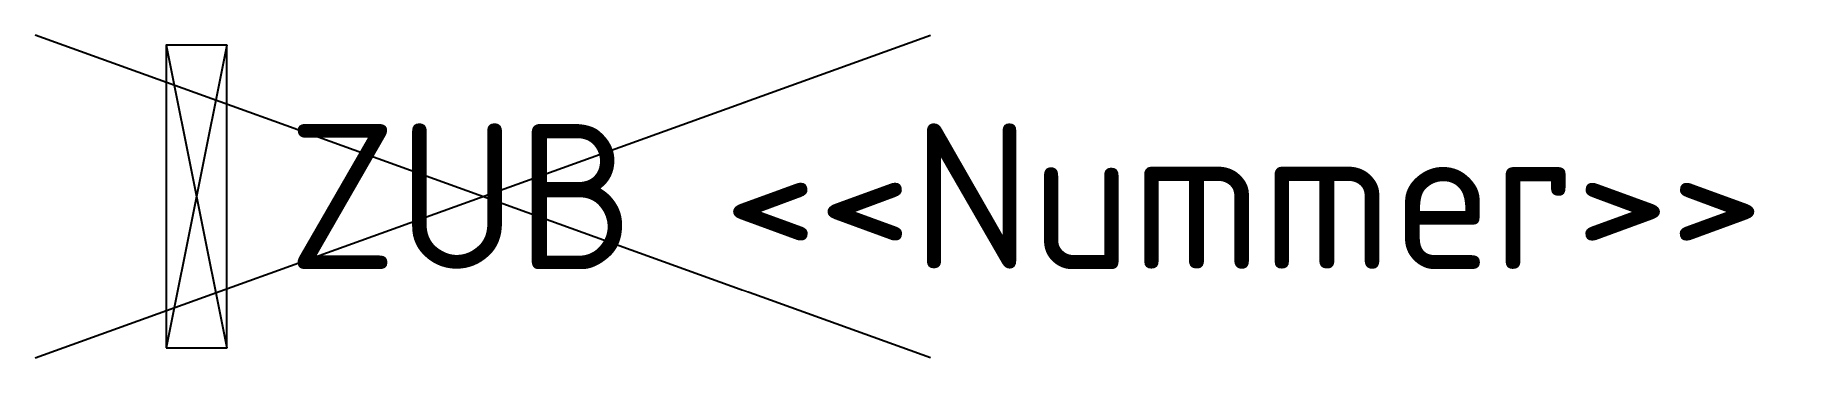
# Model space of a CAD drawing. Header units: metres. Extents: x -0.4 to 3.94, y -0.4 to 0.4.
import ezdxf

# ---------------------------------------------------------------- set-up
doc = ezdxf.new("R2010")
doc.units = ezdxf.units.M
doc.styles.add('NLCS-ISO', font='NLCS-ISO.ttf')

msp = doc.modelspace()

# ---------------------------------------------------------------- linework, layer by layer
for p, q in [((-0.0747, 0.375), (0.0753, -0.375)), ((0.0753, 0.375), (-0.0747, -0.375))]:
    msp.add_line(p, q)
at = {"flags": 128}
msp.add_lwpolyline([(-0.0747, -0.375), (0.0753, -0.375), (0.0753, 0.375), (-0.0747, 0.375)], close=True, dxfattribs=at)

# ---------------------------------------------------------------- texts
at = {"insert": (0.2261, 0), "char_height": 0.36, "attachment_point": 4, "line_spacing_factor": 0.85, "style": 'NLCS-ISO', "bg_fill": 3, "box_fill_scale": 1.15, "bg_fill_color": 7, "bg_fill_transparency": 0}
msp.add_mtext('ZUB <<Nummer>>', dxfattribs=at)

# ---------------------------------------------------------------- next in the draw order: linework, layer by layer
for p, q in [((1.8186, -0.4), (-0.3997, 0.4)), ((-0.3997, -0.4), (1.8186, 0.4))]:
    msp.add_line(p, q)

doc.saveas('drawing.dxf')
